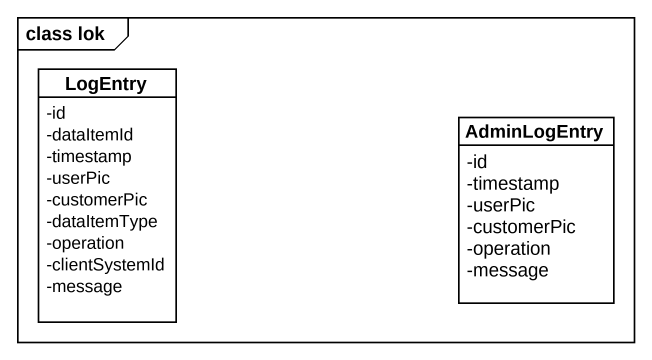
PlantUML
@startuml
mainframe class lok
hide circle
hide empty members
skinparam classAttributeIconSize 0
class LogEntry {
  -id
  -dataItemId
  -timestamp
  -userPic
  -customerPic
  -dataItemType
  -operation
  -clientSystemId
  -message
}
class AdminLogEntry {
  -id
  -timestamp
  -userPic
  -customerPic
  -operation
  -message
}
@enduml
